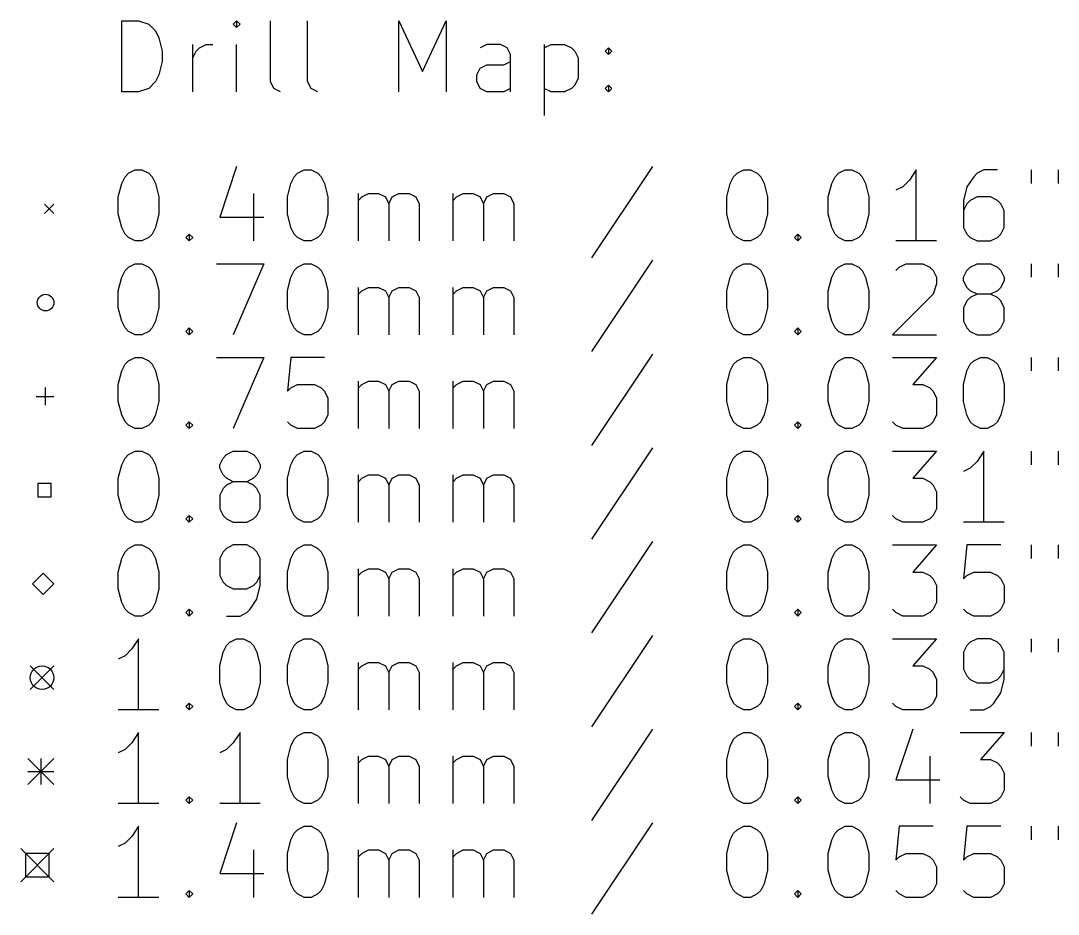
# Model space of a CAD drawing. Extents: x 170.1 to 264.7, y -118.8 to -33.9.
# Drawn here: x 170.05 to 213.89, y -118.39 to -80.66 of the extents above; entities that cross this region are included whole.
import ezdxf

# ---------------------------------------------------------------- set-up
doc = ezdxf.new("R2010")
doc.units = 0
doc.layers.add('BLACK', color=7, linetype='CONTINUOUS')

msp = doc.modelspace()

# ---------------------------------------------------------------- linework, layer by layer
at = {"layer": 'BLACK', "linetype": 'CONTINUOUS'}
for p, q in [((174.314, -83.6571), (174.314, -80.6571)), ((174.314, -80.6571), (175.029, -80.6571)), ((175.029, -80.6571), (175.457, -80.8)), ((179.171, -80.6571), (179.029, -80.8)), ((179.314, -80.8), (179.171, -80.6571)), ((179.171, -80.6571), (179.171, -80.9429)), ((180.6, -83.2286), (180.6, -80.6571)), ((182.171, -83.2286), (182.171, -80.6571)), ((186.029, -83.6571), (186.029, -80.6571)), ((186.029, -80.6571), (187.029, -82.8)), ((187.029, -82.8), (188.029, -80.6571)), ((188.029, -80.6571), (188.029, -83.6571)), ((175.457, -80.8), (175.743, -81.0857)), ((175.743, -81.0857), (175.886, -81.3714)), ((179.029, -80.8), (179.171, -80.9429)), ((179.171, -80.9429), (179.314, -80.8)), ((175.886, -81.3714), (176.029, -81.9429)), ((176.029, -81.9429), (176.029, -82.3714)), ((177.314, -83.6571), (177.314, -81.6571)), ((177.314, -82.2286), (177.457, -81.9429)), ((177.457, -81.9429), (177.6, -81.8)), ((177.6, -81.8), (177.886, -81.6571)), ((177.886, -81.6571), (178.171, -81.6571)), ((179.171, -83.6571), (179.171, -81.6571)), ((189.743, -81.6571), (189.457, -81.8)), ((190.314, -81.6571), (189.743, -81.6571)), ((190.6, -81.8), (190.314, -81.6571)), ((190.743, -82.0857), (190.6, -81.8)), ((192.171, -81.6571), (192.171, -84.6571)), ((192.171, -81.8), (192.457, -81.6571)), ((192.457, -81.6571), (193.029, -81.6571)), ((193.029, -81.6571), (193.314, -81.8)), ((193.314, -81.8), (193.457, -81.9429)), ((193.457, -81.9429), (193.6, -82.2286)), ((194.743, -81.9429), (194.886, -81.8)), ((194.886, -82.0857), (194.743, -81.9429)), ((194.886, -81.8), (195.029, -81.9429)), ((194.886, -81.8), (194.886, -82.0857)), ((195.029, -81.9429), (194.886, -82.0857)), ((176.029, -82.3714), (175.886, -82.9429)), ((190.457, -82.5143), (190.743, -82.3714)), ((190.743, -83.6571), (190.743, -82.0857)), ((193.6, -82.2286), (193.6, -83.0857)), ((189.314, -82.9429), (189.457, -82.6571)), ((189.457, -82.6571), (189.743, -82.5143)), ((189.743, -82.5143), (190.457, -82.5143)), ((175.743, -83.2286), (175.457, -83.5143)), ((175.886, -82.9429), (175.743, -83.2286)), ((180.743, -83.5143), (180.6, -83.2286)), ((182.314, -83.5143), (182.171, -83.2286)), ((189.314, -83.2286), (189.314, -82.9429)), ((189.457, -83.5143), (189.314, -83.2286)), ((193.6, -83.0857), (193.457, -83.3714)), ((175.029, -83.6571), (174.314, -83.6571)), ((175.457, -83.5143), (175.029, -83.6571)), ((181.029, -83.6571), (180.743, -83.5143)), ((182.6, -83.6571), (182.314, -83.5143)), ((189.743, -83.6571), (189.457, -83.5143)), ((190.457, -83.6571), (189.743, -83.6571)), ((190.743, -83.5143), (190.457, -83.6571)), ((192.457, -83.6571), (192.171, -83.5143)), ((193.029, -83.6571), (192.457, -83.6571)), ((193.314, -83.5143), (193.029, -83.6571)), ((193.457, -83.3714), (193.314, -83.5143)), ((194.743, -83.5143), (194.886, -83.3714)), ((194.886, -83.6571), (194.743, -83.5143)), ((194.886, -83.3714), (195.029, -83.5143)), ((194.886, -83.3714), (194.886, -83.6571)), ((195.029, -83.5143), (194.886, -83.6571)), ((174.457, -87.2429), (174.6, -87.1)), ((174.6, -87.1), (174.886, -86.9571)), ((174.886, -86.9571), (175.171, -86.9571)), ((175.171, -86.9571), (175.457, -87.1)), ((175.457, -87.1), (175.6, -87.2429)), ((179.171, -86.8143), (178.457, -88.9571)), ((181.6, -87.2429), (181.743, -87.1)), ((181.743, -87.1), (182.029, -86.9571)), ((182.029, -86.9571), (182.314, -86.9571)), ((182.314, -86.9571), (182.6, -87.1)), ((182.6, -87.1), (182.743, -87.2429)), ((196.743, -86.8143), (194.171, -90.6714)), ((200.171, -87.2429), (200.314, -87.1)), ((200.314, -87.1), (200.6, -86.9571)), ((200.6, -86.9571), (200.886, -86.9571)), ((200.886, -86.9571), (201.171, -87.1)), ((201.171, -87.1), (201.314, -87.2429)), ((204.457, -87.2429), (204.6, -87.1)), ((204.6, -87.1), (204.886, -86.9571)), ((204.886, -86.9571), (205.171, -86.9571)), ((205.171, -86.9571), (205.457, -87.1)), ((205.457, -87.1), (205.6, -87.2429)), ((207.886, -86.9571), (207.6, -87.3857)), ((207.886, -89.9571), (207.886, -86.9571)), ((210.457, -87.1), (210.314, -87.2429)), ((210.743, -86.9571), (210.457, -87.1)), ((211.314, -86.9571), (210.743, -86.9571)), ((212.743, -86.9571), (212.743, -87.5286)), ((213.886, -86.9571), (213.886, -87.5286)), ((174.171, -88.1), (174.314, -87.5286)), ((174.314, -87.5286), (174.457, -87.2429)), ((175.6, -87.2429), (175.743, -87.5286)), ((175.743, -87.5286), (175.886, -88.1)), ((181.314, -88.1), (181.457, -87.5286)), ((181.457, -87.5286), (181.6, -87.2429)), ((182.743, -87.2429), (182.886, -87.5286)), ((182.886, -87.5286), (183.029, -88.1)), ((199.886, -88.1), (200.029, -87.5286)), ((200.029, -87.5286), (200.171, -87.2429)), ((201.314, -87.2429), (201.457, -87.5286)), ((201.457, -87.5286), (201.6, -88.1)), ((204.171, -88.1), (204.314, -87.5286)), ((204.314, -87.5286), (204.457, -87.2429)), ((205.6, -87.2429), (205.743, -87.5286)), ((205.743, -87.5286), (205.886, -88.1)), ((207.314, -87.6714), (207.029, -87.8143)), ((207.6, -87.3857), (207.314, -87.6714)), ((210.029, -87.6714), (209.886, -88.2429)), ((210.314, -87.2429), (210.029, -87.6714)), ((174.171, -88.8143), (174.171, -88.1)), ((175.886, -88.1), (175.886, -88.8143)), ((179.886, -87.9571), (179.886, -89.9571)), ((181.314, -88.8143), (181.314, -88.1)), ((183.029, -88.1), (183.029, -88.8143)), ((184.314, -89.9571), (184.314, -87.9571)), ((184.314, -88.2429), (184.457, -88.1)), ((184.457, -88.1), (184.743, -87.9571)), ((184.743, -87.9571), (185.171, -87.9571)), ((185.171, -87.9571), (185.457, -88.1)), ((185.457, -88.1), (185.6, -88.3857)), ((185.6, -88.3857), (185.743, -88.1)), ((185.743, -88.1), (186.029, -87.9571)), ((186.029, -87.9571), (186.457, -87.9571)), ((186.457, -87.9571), (186.743, -88.1)), ((186.743, -88.1), (186.886, -88.3857)), ((188.314, -89.9571), (188.314, -87.9571)), ((188.314, -88.2429), (188.457, -88.1)), ((188.457, -88.1), (188.743, -87.9571)), ((188.743, -87.9571), (189.171, -87.9571)), ((189.171, -87.9571), (189.457, -88.1)), ((189.457, -88.1), (189.6, -88.3857)), ((189.6, -88.3857), (189.743, -88.1)), ((189.743, -88.1), (190.029, -87.9571)), ((190.029, -87.9571), (190.457, -87.9571)), ((190.457, -87.9571), (190.743, -88.1)), ((190.743, -88.1), (190.886, -88.3857)), ((199.886, -88.8143), (199.886, -88.1)), ((201.6, -88.1), (201.6, -88.8143)), ((204.171, -88.8143), (204.171, -88.1)), ((205.886, -88.1), (205.886, -88.8143)), ((210.457, -88.1), (210.171, -88.2429)), ((211.029, -88.1), (210.457, -88.1)), ((211.314, -88.2429), (211.029, -88.1)), ((171.05, -88.4), (171.45, -88.8)), ((171.45, -88.4), (171.05, -88.8)), ((185.6, -88.3857), (185.6, -89.9571)), ((186.886, -88.3857), (186.886, -89.9571)), ((189.6, -88.3857), (189.6, -89.9571)), ((190.886, -88.3857), (190.886, -89.9571)), ((209.886, -88.2429), (209.886, -89.3857)), ((210.029, -88.3857), (209.886, -88.6714)), ((210.171, -88.2429), (210.029, -88.3857)), ((211.457, -88.3857), (211.314, -88.2429)), ((211.6, -88.6714), (211.457, -88.3857)), ((174.314, -89.3857), (174.171, -88.8143)), ((175.886, -88.8143), (175.743, -89.3857)), ((178.457, -88.9571), (180.314, -88.9571)), ((181.457, -89.3857), (181.314, -88.8143)), ((183.029, -88.8143), (182.886, -89.3857)), ((200.029, -89.3857), (199.886, -88.8143)), ((201.6, -88.8143), (201.457, -89.3857)), ((204.314, -89.3857), (204.171, -88.8143)), ((205.886, -88.8143), (205.743, -89.3857)), ((211.6, -89.3857), (211.6, -88.6714)), ((174.457, -89.6714), (174.314, -89.3857)), ((175.743, -89.3857), (175.6, -89.6714)), ((181.6, -89.6714), (181.457, -89.3857)), ((182.886, -89.3857), (182.743, -89.6714)), ((200.171, -89.6714), (200.029, -89.3857)), ((201.457, -89.3857), (201.314, -89.6714)), ((204.457, -89.6714), (204.314, -89.3857)), ((205.743, -89.3857), (205.6, -89.6714)), ((209.886, -89.3857), (210.029, -89.6714)), ((211.457, -89.6714), (211.6, -89.3857)), ((174.6, -89.8143), (174.457, -89.6714)), ((174.886, -89.9571), (174.6, -89.8143)), ((175.457, -89.8143), (175.171, -89.9571)), ((175.6, -89.6714), (175.457, -89.8143)), ((177.029, -89.8143), (177.171, -89.6714)), ((177.171, -89.9571), (177.029, -89.8143)), ((177.171, -89.6714), (177.314, -89.8143)), ((177.171, -89.6714), (177.171, -89.9571)), ((177.314, -89.8143), (177.171, -89.9571)), ((181.743, -89.8143), (181.6, -89.6714)), ((182.029, -89.9571), (181.743, -89.8143)), ((182.6, -89.8143), (182.314, -89.9571)), ((182.743, -89.6714), (182.6, -89.8143)), ((200.314, -89.8143), (200.171, -89.6714)), ((200.6, -89.9571), (200.314, -89.8143)), ((201.171, -89.8143), (200.886, -89.9571)), ((201.314, -89.6714), (201.171, -89.8143)), ((202.743, -89.8143), (202.886, -89.6714)), ((202.886, -89.9571), (202.743, -89.8143)), ((202.886, -89.6714), (203.029, -89.8143)), ((202.886, -89.6714), (202.886, -89.9571)), ((203.029, -89.8143), (202.886, -89.9571)), ((204.6, -89.8143), (204.457, -89.6714)), ((204.886, -89.9571), (204.6, -89.8143)), ((205.457, -89.8143), (205.171, -89.9571)), ((205.6, -89.6714), (205.457, -89.8143)), ((210.029, -89.6714), (210.171, -89.8143)), ((210.171, -89.8143), (210.457, -89.9571)), ((211.029, -89.9571), (211.314, -89.8143)), ((211.314, -89.8143), (211.457, -89.6714)), ((175.171, -89.9571), (174.886, -89.9571)), ((182.314, -89.9571), (182.029, -89.9571)), ((200.886, -89.9571), (200.6, -89.9571)), ((205.171, -89.9571), (204.886, -89.9571)), ((208.743, -89.9571), (207.029, -89.9571)), ((210.457, -89.9571), (211.029, -89.9571)), ((174.457, -91.2029), (174.6, -91.06)), ((174.6, -91.06), (174.886, -90.9171)), ((174.886, -90.9171), (175.171, -90.9171)), ((175.171, -90.9171), (175.457, -91.06)), ((175.457, -91.06), (175.6, -91.2029)), ((178.314, -90.9171), (180.314, -90.9171)), ((180.314, -90.9171), (179.029, -93.9171)), ((181.6, -91.2029), (181.743, -91.06)), ((181.743, -91.06), (182.029, -90.9171)), ((182.029, -90.9171), (182.314, -90.9171)), ((182.314, -90.9171), (182.6, -91.06)), ((182.6, -91.06), (182.743, -91.2029)), ((196.743, -90.7743), (194.171, -94.6314)), ((200.171, -91.2029), (200.314, -91.06)), ((200.314, -91.06), (200.6, -90.9171)), ((200.6, -90.9171), (200.886, -90.9171)), ((200.886, -90.9171), (201.171, -91.06)), ((201.171, -91.06), (201.314, -91.2029)), ((204.457, -91.2029), (204.6, -91.06)), ((204.6, -91.06), (204.886, -90.9171)), ((204.886, -90.9171), (205.171, -90.9171)), ((205.171, -90.9171), (205.457, -91.06)), ((205.457, -91.06), (205.6, -91.2029)), ((207.029, -91.2029), (207.171, -91.06)), ((207.171, -91.06), (207.457, -90.9171)), ((207.457, -90.9171), (208.171, -90.9171)), ((208.171, -90.9171), (208.457, -91.06)), ((208.457, -91.06), (208.6, -91.2029)), ((210.029, -91.2029), (210.171, -91.06)), ((210.171, -91.06), (210.457, -90.9171)), ((210.457, -90.9171), (211.029, -90.9171)), ((211.029, -90.9171), (211.314, -91.06)), ((211.314, -91.06), (211.457, -91.2029)), ((212.743, -90.9171), (212.743, -91.4886)), ((213.886, -90.9171), (213.886, -91.4886)), ((174.171, -92.06), (174.314, -91.4886)), ((174.314, -91.4886), (174.457, -91.2029)), ((175.6, -91.2029), (175.743, -91.4886)), ((175.743, -91.4886), (175.886, -92.06)), ((181.314, -92.06), (181.457, -91.4886)), ((181.457, -91.4886), (181.6, -91.2029)), ((182.743, -91.2029), (182.886, -91.4886)), ((182.886, -91.4886), (183.029, -92.06)), ((199.886, -92.06), (200.029, -91.4886)), ((200.029, -91.4886), (200.171, -91.2029)), ((201.314, -91.2029), (201.457, -91.4886)), ((201.457, -91.4886), (201.6, -92.06)), ((204.171, -92.06), (204.314, -91.4886)), ((204.314, -91.4886), (204.457, -91.2029)), ((205.6, -91.2029), (205.743, -91.4886)), ((205.743, -91.4886), (205.886, -92.06)), ((208.6, -91.2029), (208.743, -91.4886)), ((208.743, -91.4886), (208.743, -91.7743)), ((209.886, -91.4886), (210.029, -91.2029)), ((209.886, -91.6314), (209.886, -91.4886)), ((211.457, -91.2029), (211.6, -91.4886)), ((211.6, -91.4886), (211.6, -91.6314)), ((184.314, -93.9171), (184.314, -91.9171)), ((184.457, -92.06), (184.743, -91.9171)), ((184.743, -91.9171), (185.171, -91.9171)), ((185.171, -91.9171), (185.457, -92.06)), ((185.743, -92.06), (186.029, -91.9171)), ((186.029, -91.9171), (186.457, -91.9171)), ((186.457, -91.9171), (186.743, -92.06)), ((188.314, -93.9171), (188.314, -91.9171)), ((188.457, -92.06), (188.743, -91.9171)), ((188.743, -91.9171), (189.171, -91.9171)), ((189.171, -91.9171), (189.457, -92.06)), ((189.743, -92.06), (190.029, -91.9171)), ((190.029, -91.9171), (190.457, -91.9171)), ((190.457, -91.9171), (190.743, -92.06)), ((208.743, -91.7743), (208.6, -92.2029)), ((210.029, -91.9171), (209.886, -91.6314)), ((210.171, -92.06), (210.029, -91.9171)), ((211.457, -91.9171), (211.314, -92.06)), ((211.6, -91.6314), (211.457, -91.9171)), ((174.171, -92.7743), (174.171, -92.06)), ((175.886, -92.06), (175.886, -92.7743)), ((181.314, -92.7743), (181.314, -92.06)), ((183.029, -92.06), (183.029, -92.7743)), ((184.314, -92.2029), (184.457, -92.06)), ((185.457, -92.06), (185.6, -92.3457)), ((185.6, -92.3457), (185.743, -92.06)), ((185.6, -92.3457), (185.6, -93.9171)), ((186.743, -92.06), (186.886, -92.3457)), ((186.886, -92.3457), (186.886, -93.9171)), ((188.314, -92.2029), (188.457, -92.06)), ((189.457, -92.06), (189.6, -92.3457)), ((189.6, -92.3457), (189.743, -92.06)), ((189.6, -92.3457), (189.6, -93.9171)), ((190.743, -92.06), (190.886, -92.3457)), ((190.886, -92.3457), (190.886, -93.9171)), ((199.886, -92.7743), (199.886, -92.06)), ((201.6, -92.06), (201.6, -92.7743)), ((204.171, -92.7743), (204.171, -92.06)), ((205.886, -92.06), (205.886, -92.7743)), ((208.6, -92.2029), (206.886, -93.9171)), ((210.029, -92.4886), (209.886, -92.7743)), ((210.171, -92.3457), (210.029, -92.4886)), ((210.457, -92.2029), (210.171, -92.06)), ((210.457, -92.2029), (210.171, -92.3457)), ((211.029, -92.2029), (210.457, -92.2029)), ((211.314, -92.06), (211.029, -92.2029)), ((211.314, -92.3457), (211.029, -92.2029)), ((211.457, -92.4886), (211.314, -92.3457)), ((211.6, -92.7743), (211.457, -92.4886)), ((174.314, -93.3457), (174.171, -92.7743)), ((175.886, -92.7743), (175.743, -93.3457)), ((181.457, -93.3457), (181.314, -92.7743)), ((183.029, -92.7743), (182.886, -93.3457)), ((200.029, -93.3457), (199.886, -92.7743)), ((201.6, -92.7743), (201.457, -93.3457)), ((204.314, -93.3457), (204.171, -92.7743)), ((205.886, -92.7743), (205.743, -93.3457)), ((209.886, -92.7743), (209.886, -93.3457)), ((211.6, -93.3457), (211.6, -92.7743)), ((174.457, -93.6314), (174.314, -93.3457)), ((175.743, -93.3457), (175.6, -93.6314)), ((181.6, -93.6314), (181.457, -93.3457)), ((182.886, -93.3457), (182.743, -93.6314)), ((200.171, -93.6314), (200.029, -93.3457)), ((201.457, -93.3457), (201.314, -93.6314)), ((204.457, -93.6314), (204.314, -93.3457)), ((205.743, -93.3457), (205.6, -93.6314)), ((209.886, -93.3457), (210.029, -93.6314)), ((211.457, -93.6314), (211.6, -93.3457)), ((174.6, -93.7743), (174.457, -93.6314)), ((174.886, -93.9171), (174.6, -93.7743)), ((175.457, -93.7743), (175.171, -93.9171)), ((175.6, -93.6314), (175.457, -93.7743)), ((177.029, -93.7743), (177.171, -93.6314)), ((177.171, -93.9171), (177.029, -93.7743)), ((177.171, -93.6314), (177.314, -93.7743)), ((177.171, -93.6314), (177.171, -93.9171)), ((177.314, -93.7743), (177.171, -93.9171)), ((181.743, -93.7743), (181.6, -93.6314)), ((182.029, -93.9171), (181.743, -93.7743)), ((182.6, -93.7743), (182.314, -93.9171)), ((182.743, -93.6314), (182.6, -93.7743)), ((200.314, -93.7743), (200.171, -93.6314)), ((200.6, -93.9171), (200.314, -93.7743)), ((201.171, -93.7743), (200.886, -93.9171)), ((201.314, -93.6314), (201.171, -93.7743)), ((202.743, -93.7743), (202.886, -93.6314)), ((202.886, -93.9171), (202.743, -93.7743)), ((202.886, -93.6314), (203.029, -93.7743)), ((202.886, -93.6314), (202.886, -93.9171)), ((203.029, -93.7743), (202.886, -93.9171)), ((204.6, -93.7743), (204.457, -93.6314)), ((204.886, -93.9171), (204.6, -93.7743)), ((205.457, -93.7743), (205.171, -93.9171)), ((205.6, -93.6314), (205.457, -93.7743)), ((210.029, -93.6314), (210.171, -93.7743)), ((210.171, -93.7743), (210.457, -93.9171)), ((211.029, -93.9171), (211.314, -93.7743)), ((211.314, -93.7743), (211.457, -93.6314)), ((175.171, -93.9171), (174.886, -93.9171)), ((182.314, -93.9171), (182.029, -93.9171)), ((200.886, -93.9171), (200.6, -93.9171)), ((205.171, -93.9171), (204.886, -93.9171)), ((206.886, -93.9171), (208.743, -93.9171)), ((210.457, -93.9171), (211.029, -93.9171)), ((174.457, -95.1629), (174.6, -95.02)), ((174.6, -95.02), (174.886, -94.8771)), ((174.886, -94.8771), (175.171, -94.8771)), ((175.171, -94.8771), (175.457, -95.02)), ((175.457, -95.02), (175.6, -95.1629)), ((178.314, -94.8771), (180.314, -94.8771)), ((180.314, -94.8771), (179.029, -97.8771)), ((181.457, -94.8771), (181.314, -96.3057)), ((182.886, -94.8771), (181.457, -94.8771)), ((196.743, -94.7343), (194.171, -98.5914)), ((200.171, -95.1629), (200.314, -95.02)), ((200.314, -95.02), (200.6, -94.8771)), ((200.6, -94.8771), (200.886, -94.8771)), ((200.886, -94.8771), (201.171, -95.02)), ((201.171, -95.02), (201.314, -95.1629)), ((204.457, -95.1629), (204.6, -95.02)), ((204.6, -95.02), (204.886, -94.8771)), ((204.886, -94.8771), (205.171, -94.8771)), ((205.171, -94.8771), (205.457, -95.02)), ((205.457, -95.02), (205.6, -95.1629)), ((206.886, -94.8771), (208.743, -94.8771)), ((208.743, -94.8771), (207.743, -96.02)), ((210.171, -95.1629), (210.314, -95.02)), ((210.314, -95.02), (210.6, -94.8771)), ((210.6, -94.8771), (210.886, -94.8771)), ((210.886, -94.8771), (211.171, -95.02)), ((211.171, -95.02), (211.314, -95.1629)), ((212.743, -94.8771), (212.743, -95.4486)), ((213.886, -94.8771), (213.886, -95.4486)), ((174.171, -96.02), (174.314, -95.4486)), ((174.314, -95.4486), (174.457, -95.1629)), ((175.6, -95.1629), (175.743, -95.4486)), ((175.743, -95.4486), (175.886, -96.02)), ((199.886, -96.02), (200.029, -95.4486)), ((200.029, -95.4486), (200.171, -95.1629)), ((201.314, -95.1629), (201.457, -95.4486)), ((201.457, -95.4486), (201.6, -96.02)), ((204.171, -96.02), (204.314, -95.4486)), ((204.314, -95.4486), (204.457, -95.1629)), ((205.6, -95.1629), (205.743, -95.4486)), ((205.743, -95.4486), (205.886, -96.02)), ((209.886, -96.02), (210.029, -95.4486)), ((210.029, -95.4486), (210.171, -95.1629)), ((211.314, -95.1629), (211.457, -95.4486)), ((211.457, -95.4486), (211.6, -96.02)), ((184.314, -97.8771), (184.314, -95.8771)), ((184.457, -96.02), (184.743, -95.8771)), ((184.743, -95.8771), (185.171, -95.8771)), ((185.171, -95.8771), (185.457, -96.02)), ((185.743, -96.02), (186.029, -95.8771)), ((186.029, -95.8771), (186.457, -95.8771)), ((186.457, -95.8771), (186.743, -96.02)), ((188.314, -97.8771), (188.314, -95.8771)), ((188.457, -96.02), (188.743, -95.8771)), ((188.743, -95.8771), (189.171, -95.8771)), ((189.171, -95.8771), (189.457, -96.02)), ((189.743, -96.02), (190.029, -95.8771)), ((190.029, -95.8771), (190.457, -95.8771)), ((190.457, -95.8771), (190.743, -96.02)), ((171.075, -96.145), (171.075, -96.895)), ((174.171, -96.7343), (174.171, -96.02)), ((175.886, -96.02), (175.886, -96.7343)), ((181.314, -96.3057), (181.457, -96.1629)), ((181.457, -96.1629), (181.743, -96.02)), ((181.743, -96.02), (182.457, -96.02)), ((182.457, -96.02), (182.743, -96.1629)), ((182.743, -96.1629), (182.886, -96.3057)), ((182.886, -96.3057), (183.029, -96.5914)), ((184.314, -96.1629), (184.457, -96.02)), ((185.457, -96.02), (185.6, -96.3057)), ((185.6, -96.3057), (185.743, -96.02)), ((185.6, -96.3057), (185.6, -97.8771)), ((186.743, -96.02), (186.886, -96.3057)), ((186.886, -96.3057), (186.886, -97.8771)), ((188.314, -96.1629), (188.457, -96.02)), ((189.457, -96.02), (189.6, -96.3057)), ((189.6, -96.3057), (189.743, -96.02)), ((189.6, -96.3057), (189.6, -97.8771)), ((190.743, -96.02), (190.886, -96.3057)), ((190.886, -96.3057), (190.886, -97.8771)), ((199.886, -96.7343), (199.886, -96.02)), ((201.6, -96.02), (201.6, -96.7343)), ((204.171, -96.7343), (204.171, -96.02)), ((205.886, -96.02), (205.886, -96.7343)), ((207.743, -96.02), (208.171, -96.02)), ((208.171, -96.02), (208.457, -96.1629)), ((208.457, -96.1629), (208.6, -96.3057)), ((208.6, -96.3057), (208.743, -96.5914)), ((209.886, -96.7343), (209.886, -96.02)), ((211.6, -96.02), (211.6, -96.7343)), ((170.7, -96.52), (171.45, -96.52)), ((174.314, -97.3057), (174.171, -96.7343)), ((175.886, -96.7343), (175.743, -97.3057)), ((183.029, -96.5914), (183.029, -97.3057)), ((200.029, -97.3057), (199.886, -96.7343)), ((201.6, -96.7343), (201.457, -97.3057)), ((204.314, -97.3057), (204.171, -96.7343)), ((205.886, -96.7343), (205.743, -97.3057)), ((208.743, -96.5914), (208.743, -97.3057)), ((210.029, -97.3057), (209.886, -96.7343)), ((211.6, -96.7343), (211.457, -97.3057)), ((174.457, -97.5914), (174.314, -97.3057)), ((175.743, -97.3057), (175.6, -97.5914)), ((183.029, -97.3057), (182.886, -97.5914)), ((200.171, -97.5914), (200.029, -97.3057)), ((201.457, -97.3057), (201.314, -97.5914)), ((204.457, -97.5914), (204.314, -97.3057)), ((205.743, -97.3057), (205.6, -97.5914)), ((208.743, -97.3057), (208.6, -97.5914)), ((210.171, -97.5914), (210.029, -97.3057)), ((211.457, -97.3057), (211.314, -97.5914)), ((174.6, -97.7343), (174.457, -97.5914)), ((174.886, -97.8771), (174.6, -97.7343)), ((175.457, -97.7343), (175.171, -97.8771)), ((175.6, -97.5914), (175.457, -97.7343)), ((177.029, -97.7343), (177.171, -97.5914)), ((177.171, -97.8771), (177.029, -97.7343)), ((177.171, -97.5914), (177.314, -97.7343)), ((177.171, -97.5914), (177.171, -97.8771)), ((177.314, -97.7343), (177.171, -97.8771)), ((181.457, -97.7343), (181.314, -97.5914)), ((181.743, -97.8771), (181.457, -97.7343)), ((182.743, -97.7343), (182.457, -97.8771)), ((182.886, -97.5914), (182.743, -97.7343)), ((200.314, -97.7343), (200.171, -97.5914)), ((200.6, -97.8771), (200.314, -97.7343)), ((201.171, -97.7343), (200.886, -97.8771)), ((201.314, -97.5914), (201.171, -97.7343)), ((202.743, -97.7343), (202.886, -97.5914)), ((202.886, -97.8771), (202.743, -97.7343)), ((202.886, -97.5914), (203.029, -97.7343)), ((202.886, -97.5914), (202.886, -97.8771)), ((203.029, -97.7343), (202.886, -97.8771)), ((204.6, -97.7343), (204.457, -97.5914)), ((204.886, -97.8771), (204.6, -97.7343)), ((205.457, -97.7343), (205.171, -97.8771)), ((205.6, -97.5914), (205.457, -97.7343)), ((207.029, -97.7343), (206.886, -97.5914)), ((207.314, -97.8771), (207.029, -97.7343)), ((208.457, -97.7343), (208.171, -97.8771)), ((208.6, -97.5914), (208.457, -97.7343)), ((210.314, -97.7343), (210.171, -97.5914)), ((210.6, -97.8771), (210.314, -97.7343)), ((211.171, -97.7343), (210.886, -97.8771)), ((211.314, -97.5914), (211.171, -97.7343)), ((175.171, -97.8771), (174.886, -97.8771)), ((182.457, -97.8771), (181.743, -97.8771)), ((200.886, -97.8771), (200.6, -97.8771)), ((205.171, -97.8771), (204.886, -97.8771)), ((208.171, -97.8771), (207.314, -97.8771)), ((210.886, -97.8771), (210.6, -97.8771)), ((174.457, -99.1229), (174.6, -98.98)), ((174.6, -98.98), (174.886, -98.8371)), ((174.886, -98.8371), (175.171, -98.8371)), ((175.171, -98.8371), (175.457, -98.98)), ((175.457, -98.98), (175.6, -99.1229)), ((178.6, -99.1229), (178.743, -98.98)), ((178.743, -98.98), (179.029, -98.8371)), ((179.029, -98.8371), (179.6, -98.8371)), ((179.6, -98.8371), (179.886, -98.98)), ((179.886, -98.98), (180.029, -99.1229)), ((181.6, -99.1229), (181.743, -98.98)), ((181.743, -98.98), (182.029, -98.8371)), ((182.029, -98.8371), (182.314, -98.8371)), ((182.314, -98.8371), (182.6, -98.98)), ((182.6, -98.98), (182.743, -99.1229)), ((196.743, -98.6943), (194.171, -102.551)), ((200.171, -99.1229), (200.314, -98.98)), ((200.314, -98.98), (200.6, -98.8371)), ((200.6, -98.8371), (200.886, -98.8371)), ((200.886, -98.8371), (201.171, -98.98)), ((201.171, -98.98), (201.314, -99.1229)), ((204.457, -99.1229), (204.6, -98.98)), ((204.6, -98.98), (204.886, -98.8371)), ((204.886, -98.8371), (205.171, -98.8371)), ((205.171, -98.8371), (205.457, -98.98)), ((205.457, -98.98), (205.6, -99.1229)), ((206.886, -98.8371), (208.743, -98.8371)), ((208.743, -98.8371), (207.743, -99.98)), ((210.743, -98.8371), (210.457, -99.2657)), ((210.743, -101.837), (210.743, -98.8371)), ((212.743, -98.8371), (212.743, -99.4086)), ((213.886, -98.8371), (213.886, -99.4086)), ((174.171, -99.98), (174.314, -99.4086)), ((174.314, -99.4086), (174.457, -99.1229)), ((175.6, -99.1229), (175.743, -99.4086)), ((175.743, -99.4086), (175.886, -99.98)), ((178.457, -99.4086), (178.6, -99.1229)), ((178.457, -99.5514), (178.457, -99.4086)), ((180.029, -99.1229), (180.171, -99.4086)), ((180.171, -99.4086), (180.171, -99.5514)), ((181.314, -99.98), (181.457, -99.4086)), ((181.457, -99.4086), (181.6, -99.1229)), ((182.743, -99.1229), (182.886, -99.4086)), ((182.886, -99.4086), (183.029, -99.98)), ((199.886, -99.98), (200.029, -99.4086)), ((200.029, -99.4086), (200.171, -99.1229)), ((201.314, -99.1229), (201.457, -99.4086)), ((201.457, -99.4086), (201.6, -99.98)), ((204.171, -99.98), (204.314, -99.4086)), ((204.314, -99.4086), (204.457, -99.1229)), ((205.6, -99.1229), (205.743, -99.4086)), ((205.743, -99.4086), (205.886, -99.98)), ((210.457, -99.2657), (210.171, -99.5514)), ((178.6, -99.8371), (178.457, -99.5514)), ((178.743, -99.98), (178.6, -99.8371)), ((180.029, -99.8371), (179.886, -99.98)), ((180.171, -99.5514), (180.029, -99.8371)), ((184.314, -101.837), (184.314, -99.8371)), ((184.457, -99.98), (184.743, -99.8371)), ((184.743, -99.8371), (185.171, -99.8371)), ((185.171, -99.8371), (185.457, -99.98)), ((185.743, -99.98), (186.029, -99.8371)), ((186.029, -99.8371), (186.457, -99.8371)), ((186.457, -99.8371), (186.743, -99.98)), ((188.314, -101.837), (188.314, -99.8371)), ((188.457, -99.98), (188.743, -99.8371)), ((188.743, -99.8371), (189.171, -99.8371)), ((189.171, -99.8371), (189.457, -99.98)), ((189.743, -99.98), (190.029, -99.8371)), ((190.029, -99.8371), (190.457, -99.8371)), ((190.457, -99.8371), (190.743, -99.98)), ((210.171, -99.5514), (209.886, -99.6943)), ((171.333, -100.197), (170.767, -100.197)), ((170.767, -100.197), (170.767, -100.763)), ((171.333, -100.763), (171.333, -100.197)), ((174.171, -100.694), (174.171, -99.98)), ((175.886, -99.98), (175.886, -100.694)), ((178.743, -100.266), (178.6, -100.409)), ((179.029, -100.123), (178.743, -99.98)), ((179.029, -100.123), (178.743, -100.266)), ((179.6, -100.123), (179.029, -100.123)), ((179.886, -99.98), (179.6, -100.123)), ((179.886, -100.266), (179.6, -100.123)), ((180.029, -100.409), (179.886, -100.266)), ((181.314, -100.694), (181.314, -99.98)), ((183.029, -99.98), (183.029, -100.694)), ((184.314, -100.123), (184.457, -99.98)), ((185.457, -99.98), (185.6, -100.266)), ((185.6, -100.266), (185.743, -99.98)), ((185.6, -100.266), (185.6, -101.837)), ((186.743, -99.98), (186.886, -100.266)), ((186.886, -100.266), (186.886, -101.837)), ((188.314, -100.123), (188.457, -99.98)), ((189.457, -99.98), (189.6, -100.266)), ((189.6, -100.266), (189.743, -99.98)), ((189.6, -100.266), (189.6, -101.837)), ((190.743, -99.98), (190.886, -100.266)), ((190.886, -100.266), (190.886, -101.837)), ((199.886, -100.694), (199.886, -99.98)), ((201.6, -99.98), (201.6, -100.694)), ((204.171, -100.694), (204.171, -99.98)), ((205.886, -99.98), (205.886, -100.694)), ((207.743, -99.98), (208.171, -99.98)), ((208.171, -99.98), (208.457, -100.123)), ((208.457, -100.123), (208.6, -100.266)), ((208.6, -100.266), (208.743, -100.551)), ((170.767, -100.763), (171.333, -100.763)), ((174.314, -101.266), (174.171, -100.694)), ((175.886, -100.694), (175.743, -101.266)), ((178.6, -100.409), (178.457, -100.694)), ((178.457, -100.694), (178.457, -101.266)), ((180.171, -100.694), (180.029, -100.409)), ((180.171, -101.266), (180.171, -100.694)), ((181.457, -101.266), (181.314, -100.694)), ((183.029, -100.694), (182.886, -101.266)), ((200.029, -101.266), (199.886, -100.694)), ((201.6, -100.694), (201.457, -101.266)), ((204.314, -101.266), (204.171, -100.694)), ((205.886, -100.694), (205.743, -101.266)), ((208.743, -100.551), (208.743, -101.266)), ((174.457, -101.551), (174.314, -101.266)), ((174.6, -101.694), (174.457, -101.551)), ((174.886, -101.837), (174.6, -101.694)), ((175.457, -101.694), (175.171, -101.837)), ((175.6, -101.551), (175.457, -101.694)), ((175.743, -101.266), (175.6, -101.551)), ((177.029, -101.694), (177.171, -101.551)), ((177.171, -101.837), (177.029, -101.694)), ((177.171, -101.551), (177.314, -101.694)), ((177.171, -101.551), (177.171, -101.837)), ((177.314, -101.694), (177.171, -101.837)), ((178.457, -101.266), (178.6, -101.551)), ((178.6, -101.551), (178.743, -101.694)), ((178.743, -101.694), (179.029, -101.837)), ((179.6, -101.837), (179.886, -101.694)), ((179.886, -101.694), (180.029, -101.551)), ((180.029, -101.551), (180.171, -101.266)), ((181.6, -101.551), (181.457, -101.266)), ((181.743, -101.694), (181.6, -101.551)), ((182.029, -101.837), (181.743, -101.694)), ((182.6, -101.694), (182.314, -101.837)), ((182.743, -101.551), (182.6, -101.694)), ((182.886, -101.266), (182.743, -101.551)), ((200.171, -101.551), (200.029, -101.266)), ((200.314, -101.694), (200.171, -101.551)), ((200.6, -101.837), (200.314, -101.694)), ((201.171, -101.694), (200.886, -101.837)), ((201.314, -101.551), (201.171, -101.694)), ((201.457, -101.266), (201.314, -101.551)), ((202.743, -101.694), (202.886, -101.551)), ((202.886, -101.837), (202.743, -101.694)), ((202.886, -101.551), (203.029, -101.694)), ((202.886, -101.551), (202.886, -101.837)), ((203.029, -101.694), (202.886, -101.837)), ((204.457, -101.551), (204.314, -101.266)), ((204.6, -101.694), (204.457, -101.551)), ((204.886, -101.837), (204.6, -101.694)), ((205.457, -101.694), (205.171, -101.837)), ((205.6, -101.551), (205.457, -101.694)), ((205.743, -101.266), (205.6, -101.551)), ((207.029, -101.694), (206.886, -101.551)), ((207.314, -101.837), (207.029, -101.694)), ((208.457, -101.694), (208.171, -101.837)), ((208.6, -101.551), (208.457, -101.694)), ((208.743, -101.266), (208.6, -101.551)), ((175.171, -101.837), (174.886, -101.837)), ((179.029, -101.837), (179.6, -101.837)), ((182.314, -101.837), (182.029, -101.837)), ((200.886, -101.837), (200.6, -101.837)), ((205.171, -101.837), (204.886, -101.837)), ((208.171, -101.837), (207.314, -101.837)), ((211.6, -101.837), (209.886, -101.837)), ((174.457, -103.083), (174.6, -102.94)), ((174.6, -102.94), (174.886, -102.797)), ((174.886, -102.797), (175.171, -102.797)), ((175.171, -102.797), (175.457, -102.94)), ((175.457, -102.94), (175.6, -103.083)), ((178.743, -102.94), (178.6, -103.083)), ((179.029, -102.797), (178.743, -102.94)), ((179.6, -102.797), (179.029, -102.797)), ((179.886, -102.94), (179.6, -102.797)), ((180.029, -103.083), (179.886, -102.94)), ((181.6, -103.083), (181.743, -102.94)), ((181.743, -102.94), (182.029, -102.797)), ((182.029, -102.797), (182.314, -102.797)), ((182.314, -102.797), (182.6, -102.94)), ((182.6, -102.94), (182.743, -103.083)), ((196.743, -102.654), (194.171, -106.511)), ((200.171, -103.083), (200.314, -102.94)), ((200.314, -102.94), (200.6, -102.797)), ((200.6, -102.797), (200.886, -102.797)), ((200.886, -102.797), (201.171, -102.94)), ((201.171, -102.94), (201.314, -103.083)), ((204.457, -103.083), (204.6, -102.94)), ((204.6, -102.94), (204.886, -102.797)), ((204.886, -102.797), (205.171, -102.797)), ((205.171, -102.797), (205.457, -102.94)), ((205.457, -102.94), (205.6, -103.083)), ((206.886, -102.797), (208.743, -102.797)), ((208.743, -102.797), (207.743, -103.94)), ((210.029, -102.797), (209.886, -104.226)), ((211.457, -102.797), (210.029, -102.797)), ((212.743, -102.797), (212.743, -103.369)), ((213.886, -102.797), (213.886, -103.369)), ((174.171, -103.94), (174.314, -103.369)), ((174.314, -103.369), (174.457, -103.083)), ((175.6, -103.083), (175.743, -103.369)), ((175.743, -103.369), (175.886, -103.94)), ((178.6, -103.083), (178.457, -103.369)), ((178.457, -103.369), (178.457, -104.083)), ((180.171, -103.369), (180.029, -103.083)), ((180.171, -104.511), (180.171, -103.369)), ((181.314, -103.94), (181.457, -103.369)), ((181.457, -103.369), (181.6, -103.083)), ((182.743, -103.083), (182.886, -103.369)), ((182.886, -103.369), (183.029, -103.94)), ((199.886, -103.94), (200.029, -103.369)), ((200.029, -103.369), (200.171, -103.083)), ((201.314, -103.083), (201.457, -103.369)), ((201.457, -103.369), (201.6, -103.94)), ((204.171, -103.94), (204.314, -103.369)), ((204.314, -103.369), (204.457, -103.083)), ((205.6, -103.083), (205.743, -103.369)), ((205.743, -103.369), (205.886, -103.94)), ((184.314, -105.797), (184.314, -103.797)), ((184.457, -103.94), (184.743, -103.797)), ((184.743, -103.797), (185.171, -103.797)), ((185.171, -103.797), (185.457, -103.94)), ((185.743, -103.94), (186.029, -103.797)), ((186.029, -103.797), (186.457, -103.797)), ((186.457, -103.797), (186.743, -103.94)), ((188.314, -105.797), (188.314, -103.797)), ((188.457, -103.94), (188.743, -103.797)), ((188.743, -103.797), (189.171, -103.797)), ((189.171, -103.797), (189.457, -103.94)), ((189.743, -103.94), (190.029, -103.797)), ((190.029, -103.797), (190.457, -103.797)), ((190.457, -103.797), (190.743, -103.94)), ((171, -103.99), (170.55, -104.44)), ((171.45, -104.44), (171, -103.99)), ((174.171, -104.654), (174.171, -103.94)), ((175.886, -103.94), (175.886, -104.654)), ((178.457, -104.083), (178.6, -104.369)), ((180.029, -104.369), (180.171, -104.083)), ((181.314, -104.654), (181.314, -103.94)), ((183.029, -103.94), (183.029, -104.654)), ((184.314, -104.083), (184.457, -103.94)), ((185.457, -103.94), (185.6, -104.226)), ((185.6, -104.226), (185.743, -103.94)), ((185.6, -104.226), (185.6, -105.797)), ((186.743, -103.94), (186.886, -104.226)), ((186.886, -104.226), (186.886, -105.797)), ((188.314, -104.083), (188.457, -103.94)), ((189.457, -103.94), (189.6, -104.226)), ((189.6, -104.226), (189.743, -103.94)), ((189.6, -104.226), (189.6, -105.797)), ((190.743, -103.94), (190.886, -104.226)), ((190.886, -104.226), (190.886, -105.797)), ((199.886, -104.654), (199.886, -103.94)), ((201.6, -103.94), (201.6, -104.654)), ((204.171, -104.654), (204.171, -103.94)), ((205.886, -103.94), (205.886, -104.654)), ((207.743, -103.94), (208.171, -103.94)), ((208.171, -103.94), (208.457, -104.083)), ((208.457, -104.083), (208.6, -104.226)), ((208.6, -104.226), (208.743, -104.511)), ((209.886, -104.226), (210.029, -104.083)), ((210.029, -104.083), (210.314, -103.94)), ((210.314, -103.94), (211.029, -103.94)), ((211.029, -103.94), (211.314, -104.083)), ((211.314, -104.083), (211.457, -104.226)), ((211.457, -104.226), (211.6, -104.511)), ((170.55, -104.44), (171, -104.89)), ((171, -104.89), (171.45, -104.44)), ((174.314, -105.226), (174.171, -104.654)), ((175.886, -104.654), (175.743, -105.226)), ((178.6, -104.369), (178.743, -104.511)), ((178.743, -104.511), (179.029, -104.654)), ((179.029, -104.654), (179.6, -104.654)), ((179.6, -104.654), (179.886, -104.511)), ((179.886, -104.511), (180.029, -104.369)), ((180.029, -105.083), (180.171, -104.511)), ((181.457, -105.226), (181.314, -104.654)), ((183.029, -104.654), (182.886, -105.226)), ((200.029, -105.226), (199.886, -104.654)), ((201.6, -104.654), (201.457, -105.226)), ((204.314, -105.226), (204.171, -104.654)), ((205.886, -104.654), (205.743, -105.226)), ((208.743, -104.511), (208.743, -105.226)), ((211.6, -104.511), (211.6, -105.226)), ((179.743, -105.511), (180.029, -105.083)), ((174.457, -105.511), (174.314, -105.226)), ((174.6, -105.654), (174.457, -105.511)), ((175.6, -105.511), (175.457, -105.654)), ((175.743, -105.226), (175.6, -105.511)), ((177.029, -105.654), (177.171, -105.511)), ((177.171, -105.511), (177.314, -105.654)), ((177.171, -105.511), (177.171, -105.797)), ((179.6, -105.654), (179.743, -105.511)), ((181.6, -105.511), (181.457, -105.226)), ((181.743, -105.654), (181.6, -105.511)), ((182.743, -105.511), (182.6, -105.654)), ((182.886, -105.226), (182.743, -105.511)), ((200.171, -105.511), (200.029, -105.226)), ((200.314, -105.654), (200.171, -105.511)), ((201.314, -105.511), (201.171, -105.654)), ((201.457, -105.226), (201.314, -105.511)), ((202.743, -105.654), (202.886, -105.511)), ((202.886, -105.511), (203.029, -105.654)), ((202.886, -105.511), (202.886, -105.797)), ((204.457, -105.511), (204.314, -105.226)), ((204.6, -105.654), (204.457, -105.511)), ((205.6, -105.511), (205.457, -105.654)), ((205.743, -105.226), (205.6, -105.511)), ((207.029, -105.654), (206.886, -105.511)), ((208.6, -105.511), (208.457, -105.654)), ((208.743, -105.226), (208.6, -105.511)), ((210.029, -105.654), (209.886, -105.511)), ((211.457, -105.511), (211.314, -105.654)), ((211.6, -105.226), (211.457, -105.511)), ((174.886, -105.797), (174.6, -105.654)), ((175.171, -105.797), (174.886, -105.797)), ((175.457, -105.654), (175.171, -105.797)), ((177.171, -105.797), (177.029, -105.654)), ((177.314, -105.654), (177.171, -105.797)), ((178.743, -105.797), (179.314, -105.797)), ((179.314, -105.797), (179.6, -105.654)), ((182.029, -105.797), (181.743, -105.654)), ((182.314, -105.797), (182.029, -105.797)), ((182.6, -105.654), (182.314, -105.797)), ((200.6, -105.797), (200.314, -105.654)), ((200.886, -105.797), (200.6, -105.797)), ((201.171, -105.654), (200.886, -105.797)), ((202.886, -105.797), (202.743, -105.654)), ((203.029, -105.654), (202.886, -105.797)), ((204.886, -105.797), (204.6, -105.654)), ((205.171, -105.797), (204.886, -105.797)), ((205.457, -105.654), (205.171, -105.797)), ((207.314, -105.797), (207.029, -105.654)), ((208.171, -105.797), (207.314, -105.797)), ((208.457, -105.654), (208.171, -105.797)), ((210.314, -105.797), (210.029, -105.654)), ((211.029, -105.797), (210.314, -105.797)), ((211.314, -105.654), (211.029, -105.797)), ((175.029, -106.757), (174.743, -107.186)), ((175.029, -109.757), (175.029, -106.757)), ((178.743, -107.043), (178.886, -106.9)), ((178.886, -106.9), (179.171, -106.757)), ((179.171, -106.757), (179.457, -106.757)), ((179.457, -106.757), (179.743, -106.9)), ((179.743, -106.9), (179.886, -107.043)), ((181.6, -107.043), (181.743, -106.9)), ((181.743, -106.9), (182.029, -106.757)), ((182.029, -106.757), (182.314, -106.757)), ((182.314, -106.757), (182.6, -106.9)), ((182.6, -106.9), (182.743, -107.043)), ((196.743, -106.614), (194.171, -110.471)), ((200.171, -107.043), (200.314, -106.9)), ((200.314, -106.9), (200.6, -106.757)), ((200.6, -106.757), (200.886, -106.757)), ((200.886, -106.757), (201.171, -106.9)), ((201.171, -106.9), (201.314, -107.043)), ((204.457, -107.043), (204.6, -106.9)), ((204.6, -106.9), (204.886, -106.757)), ((204.886, -106.757), (205.171, -106.757)), ((205.171, -106.757), (205.457, -106.9)), ((205.457, -106.9), (205.6, -107.043)), ((206.886, -106.757), (208.743, -106.757)), ((208.743, -106.757), (207.743, -107.9)), ((210.171, -106.9), (210.029, -107.043)), ((210.457, -106.757), (210.171, -106.9)), ((211.029, -106.757), (210.457, -106.757)), ((211.314, -106.9), (211.029, -106.757)), ((211.457, -107.043), (211.314, -106.9)), ((212.743, -106.757), (212.743, -107.329)), ((213.886, -106.757), (213.886, -107.329)), ((174.743, -107.186), (174.457, -107.471)), ((178.457, -107.9), (178.6, -107.329)), ((178.6, -107.329), (178.743, -107.043)), ((179.886, -107.043), (180.029, -107.329)), ((180.029, -107.329), (180.171, -107.9)), ((181.314, -107.9), (181.457, -107.329)), ((181.457, -107.329), (181.6, -107.043)), ((182.743, -107.043), (182.886, -107.329)), ((182.886, -107.329), (183.029, -107.9)), ((199.886, -107.9), (200.029, -107.329)), ((200.029, -107.329), (200.171, -107.043)), ((201.314, -107.043), (201.457, -107.329)), ((201.457, -107.329), (201.6, -107.9)), ((204.171, -107.9), (204.314, -107.329)), ((204.314, -107.329), (204.457, -107.043)), ((205.6, -107.043), (205.743, -107.329)), ((205.743, -107.329), (205.886, -107.9)), ((210.029, -107.043), (209.886, -107.329)), ((209.886, -107.329), (209.886, -108.043)), ((211.6, -107.329), (211.457, -107.043)), ((211.6, -108.471), (211.6, -107.329)), ((174.457, -107.471), (174.171, -107.614)), ((184.314, -109.757), (184.314, -107.757)), ((184.457, -107.9), (184.743, -107.757)), ((184.743, -107.757), (185.171, -107.757)), ((185.171, -107.757), (185.457, -107.9)), ((185.743, -107.9), (186.029, -107.757)), ((186.029, -107.757), (186.457, -107.757)), ((186.457, -107.757), (186.743, -107.9)), ((188.314, -109.757), (188.314, -107.757)), ((188.457, -107.9), (188.743, -107.757)), ((188.743, -107.757), (189.171, -107.757)), ((189.171, -107.757), (189.457, -107.9)), ((189.743, -107.9), (190.029, -107.757)), ((190.029, -107.757), (190.457, -107.757)), ((190.457, -107.757), (190.743, -107.9)), ((170.45, -107.9), (171.45, -108.9)), ((171.45, -107.9), (170.45, -108.9)), ((178.457, -108.614), (178.457, -107.9)), ((180.171, -107.9), (180.171, -108.614)), ((181.314, -108.614), (181.314, -107.9)), ((183.029, -107.9), (183.029, -108.614)), ((184.314, -108.043), (184.457, -107.9)), ((185.457, -107.9), (185.6, -108.186)), ((185.6, -108.186), (185.743, -107.9)), ((185.6, -108.186), (185.6, -109.757)), ((186.743, -107.9), (186.886, -108.186)), ((186.886, -108.186), (186.886, -109.757)), ((188.314, -108.043), (188.457, -107.9)), ((189.457, -107.9), (189.6, -108.186)), ((189.6, -108.186), (189.743, -107.9)), ((189.6, -108.186), (189.6, -109.757)), ((190.743, -107.9), (190.886, -108.186)), ((190.886, -108.186), (190.886, -109.757)), ((199.886, -108.614), (199.886, -107.9)), ((201.6, -107.9), (201.6, -108.614)), ((204.171, -108.614), (204.171, -107.9)), ((205.886, -107.9), (205.886, -108.614)), ((207.743, -107.9), (208.171, -107.9)), ((208.171, -107.9), (208.457, -108.043)), ((208.457, -108.043), (208.6, -108.186)), ((208.6, -108.186), (208.743, -108.471)), ((209.886, -108.043), (210.029, -108.329)), ((211.457, -108.329), (211.6, -108.043)), ((178.6, -109.186), (178.457, -108.614)), ((180.171, -108.614), (180.029, -109.186)), ((181.457, -109.186), (181.314, -108.614)), ((183.029, -108.614), (182.886, -109.186)), ((200.029, -109.186), (199.886, -108.614)), ((201.6, -108.614), (201.457, -109.186)), ((204.314, -109.186), (204.171, -108.614)), ((205.886, -108.614), (205.743, -109.186)), ((208.743, -108.471), (208.743, -109.186)), ((210.029, -108.329), (210.171, -108.471)), ((210.171, -108.471), (210.457, -108.614)), ((210.457, -108.614), (211.029, -108.614)), ((211.029, -108.614), (211.314, -108.471)), ((211.314, -108.471), (211.457, -108.329)), ((211.457, -109.043), (211.6, -108.471)), ((211.171, -109.471), (211.457, -109.043)), ((177.029, -109.614), (177.171, -109.471)), ((177.171, -109.471), (177.314, -109.614)), ((177.171, -109.471), (177.171, -109.757)), ((178.743, -109.471), (178.6, -109.186)), ((178.886, -109.614), (178.743, -109.471)), ((179.886, -109.471), (179.743, -109.614)), ((180.029, -109.186), (179.886, -109.471)), ((181.6, -109.471), (181.457, -109.186)), ((181.743, -109.614), (181.6, -109.471)), ((182.743, -109.471), (182.6, -109.614)), ((182.886, -109.186), (182.743, -109.471)), ((200.171, -109.471), (200.029, -109.186)), ((200.314, -109.614), (200.171, -109.471)), ((201.314, -109.471), (201.171, -109.614)), ((201.457, -109.186), (201.314, -109.471)), ((202.743, -109.614), (202.886, -109.471)), ((202.886, -109.471), (203.029, -109.614)), ((202.886, -109.471), (202.886, -109.757)), ((204.457, -109.471), (204.314, -109.186)), ((204.6, -109.614), (204.457, -109.471)), ((205.6, -109.471), (205.457, -109.614)), ((205.743, -109.186), (205.6, -109.471)), ((207.029, -109.614), (206.886, -109.471)), ((208.6, -109.471), (208.457, -109.614)), ((208.743, -109.186), (208.6, -109.471)), ((211.029, -109.614), (211.171, -109.471)), ((175.886, -109.757), (174.171, -109.757)), ((177.171, -109.757), (177.029, -109.614)), ((177.314, -109.614), (177.171, -109.757)), ((179.171, -109.757), (178.886, -109.614)), ((179.457, -109.757), (179.171, -109.757)), ((179.743, -109.614), (179.457, -109.757)), ((182.029, -109.757), (181.743, -109.614)), ((182.314, -109.757), (182.029, -109.757)), ((182.6, -109.614), (182.314, -109.757)), ((200.6, -109.757), (200.314, -109.614)), ((200.886, -109.757), (200.6, -109.757)), ((201.171, -109.614), (200.886, -109.757)), ((202.886, -109.757), (202.743, -109.614)), ((203.029, -109.614), (202.886, -109.757)), ((204.886, -109.757), (204.6, -109.614)), ((205.171, -109.757), (204.886, -109.757)), ((205.457, -109.614), (205.171, -109.757)), ((207.314, -109.757), (207.029, -109.614)), ((208.171, -109.757), (207.314, -109.757)), ((208.457, -109.614), (208.171, -109.757)), ((210.171, -109.757), (210.743, -109.757)), ((210.743, -109.757), (211.029, -109.614)), ((175.029, -110.717), (174.743, -111.146)), ((175.029, -113.717), (175.029, -110.717)), ((179.314, -110.717), (179.029, -111.146)), ((179.314, -113.717), (179.314, -110.717)), ((181.6, -111.003), (181.743, -110.86)), ((181.743, -110.86), (182.029, -110.717)), ((182.029, -110.717), (182.314, -110.717)), ((182.314, -110.717), (182.6, -110.86)), ((182.6, -110.86), (182.743, -111.003)), ((196.743, -110.574), (194.171, -114.431)), ((200.171, -111.003), (200.314, -110.86)), ((200.314, -110.86), (200.6, -110.717)), ((200.6, -110.717), (200.886, -110.717)), ((200.886, -110.717), (201.171, -110.86)), ((201.171, -110.86), (201.314, -111.003)), ((204.457, -111.003), (204.6, -110.86)), ((204.6, -110.86), (204.886, -110.717)), ((204.886, -110.717), (205.171, -110.717)), ((205.171, -110.717), (205.457, -110.86)), ((205.457, -110.86), (205.6, -111.003)), ((207.743, -110.574), (207.029, -112.717)), ((209.743, -110.717), (211.6, -110.717)), ((211.6, -110.717), (210.6, -111.86)), ((212.743, -110.717), (212.743, -111.289)), ((213.886, -110.717), (213.886, -111.289)), ((174.743, -111.146), (174.457, -111.431)), ((179.029, -111.146), (178.743, -111.431)), ((181.314, -111.86), (181.457, -111.289)), ((181.457, -111.289), (181.6, -111.003)), ((182.743, -111.003), (182.886, -111.289)), ((182.886, -111.289), (183.029, -111.86)), ((199.886, -111.86), (200.029, -111.289)), ((200.029, -111.289), (200.171, -111.003)), ((201.314, -111.003), (201.457, -111.289)), ((201.457, -111.289), (201.6, -111.86)), ((204.171, -111.86), (204.314, -111.289)), ((204.314, -111.289), (204.457, -111.003)), ((205.6, -111.003), (205.743, -111.289)), ((205.743, -111.289), (205.886, -111.86)), ((174.457, -111.431), (174.171, -111.574)), ((178.743, -111.431), (178.457, -111.574)), ((184.314, -113.717), (184.314, -111.717)), ((184.457, -111.86), (184.743, -111.717)), ((184.743, -111.717), (185.171, -111.717)), ((185.171, -111.717), (185.457, -111.86)), ((185.743, -111.86), (186.029, -111.717)), ((186.029, -111.717), (186.457, -111.717)), ((186.457, -111.717), (186.743, -111.86)), ((188.314, -113.717), (188.314, -111.717)), ((188.457, -111.86), (188.743, -111.717)), ((188.743, -111.717), (189.171, -111.717)), ((189.171, -111.717), (189.457, -111.86)), ((189.743, -111.86), (190.029, -111.717)), ((190.029, -111.717), (190.457, -111.717)), ((190.457, -111.717), (190.743, -111.86)), ((208.457, -111.717), (208.457, -113.717)), ((170.35, -111.81), (171.45, -112.91)), ((171.45, -111.81), (170.35, -112.91)), ((170.9, -111.81), (170.9, -112.91)), ((181.314, -112.574), (181.314, -111.86)), ((183.029, -111.86), (183.029, -112.574)), ((184.314, -112.003), (184.457, -111.86)), ((185.457, -111.86), (185.6, -112.146)), ((185.6, -112.146), (185.743, -111.86)), ((185.6, -112.146), (185.6, -113.717)), ((186.743, -111.86), (186.886, -112.146)), ((186.886, -112.146), (186.886, -113.717)), ((188.314, -112.003), (188.457, -111.86)), ((189.457, -111.86), (189.6, -112.146)), ((189.6, -112.146), (189.743, -111.86)), ((189.6, -112.146), (189.6, -113.717)), ((190.743, -111.86), (190.886, -112.146)), ((190.886, -112.146), (190.886, -113.717)), ((199.886, -112.574), (199.886, -111.86)), ((201.6, -111.86), (201.6, -112.574)), ((204.171, -112.574), (204.171, -111.86)), ((205.886, -111.86), (205.886, -112.574)), ((210.6, -111.86), (211.029, -111.86)), ((211.029, -111.86), (211.314, -112.003)), ((211.314, -112.003), (211.457, -112.146)), ((211.457, -112.146), (211.6, -112.431)), ((170.35, -112.36), (171.45, -112.36)), ((181.457, -113.146), (181.314, -112.574)), ((183.029, -112.574), (182.886, -113.146)), ((200.029, -113.146), (199.886, -112.574)), ((201.6, -112.574), (201.457, -113.146)), ((204.314, -113.146), (204.171, -112.574)), ((205.886, -112.574), (205.743, -113.146)), ((211.6, -112.431), (211.6, -113.146)), ((207.029, -112.717), (208.886, -112.717)), ((177.029, -113.574), (177.171, -113.431)), ((177.171, -113.431), (177.314, -113.574)), ((177.171, -113.431), (177.171, -113.717)), ((181.6, -113.431), (181.457, -113.146)), ((181.743, -113.574), (181.6, -113.431)), ((182.743, -113.431), (182.6, -113.574)), ((182.886, -113.146), (182.743, -113.431)), ((200.171, -113.431), (200.029, -113.146)), ((200.314, -113.574), (200.171, -113.431)), ((201.314, -113.431), (201.171, -113.574)), ((201.457, -113.146), (201.314, -113.431)), ((202.743, -113.574), (202.886, -113.431)), ((202.886, -113.431), (203.029, -113.574)), ((202.886, -113.431), (202.886, -113.717)), ((204.457, -113.431), (204.314, -113.146)), ((204.6, -113.574), (204.457, -113.431)), ((205.6, -113.431), (205.457, -113.574)), ((205.743, -113.146), (205.6, -113.431)), ((209.886, -113.574), (209.743, -113.431)), ((211.457, -113.431), (211.314, -113.574)), ((211.6, -113.146), (211.457, -113.431)), ((175.886, -113.717), (174.171, -113.717)), ((177.171, -113.717), (177.029, -113.574)), ((177.314, -113.574), (177.171, -113.717)), ((180.171, -113.717), (178.457, -113.717)), ((182.029, -113.717), (181.743, -113.574)), ((182.314, -113.717), (182.029, -113.717)), ((182.6, -113.574), (182.314, -113.717)), ((200.6, -113.717), (200.314, -113.574)), ((200.886, -113.717), (200.6, -113.717)), ((201.171, -113.574), (200.886, -113.717)), ((202.886, -113.717), (202.743, -113.574)), ((203.029, -113.574), (202.886, -113.717)), ((204.886, -113.717), (204.6, -113.574)), ((205.171, -113.717), (204.886, -113.717)), ((205.457, -113.574), (205.171, -113.717)), ((210.171, -113.717), (209.886, -113.574)), ((211.029, -113.717), (210.171, -113.717)), ((211.314, -113.574), (211.029, -113.717)), ((175.029, -114.677), (174.743, -115.106)), ((175.029, -117.677), (175.029, -114.677)), ((179.171, -114.534), (178.457, -116.677)), ((181.6, -114.963), (181.743, -114.82)), ((181.743, -114.82), (182.029, -114.677)), ((182.029, -114.677), (182.314, -114.677)), ((182.314, -114.677), (182.6, -114.82)), ((182.6, -114.82), (182.743, -114.963)), ((196.743, -114.534), (194.171, -118.391)), ((200.171, -114.963), (200.314, -114.82)), ((200.314, -114.82), (200.6, -114.677)), ((200.6, -114.677), (200.886, -114.677)), ((200.886, -114.677), (201.171, -114.82)), ((201.171, -114.82), (201.314, -114.963)), ((204.457, -114.963), (204.6, -114.82)), ((204.6, -114.82), (204.886, -114.677)), ((204.886, -114.677), (205.171, -114.677)), ((205.171, -114.677), (205.457, -114.82)), ((205.457, -114.82), (205.6, -114.963)), ((207.171, -114.677), (207.029, -116.106)), ((208.6, -114.677), (207.171, -114.677)), ((210.029, -114.677), (209.886, -116.106)), ((211.457, -114.677), (210.029, -114.677)), ((212.743, -114.677), (212.743, -115.249)), ((213.886, -114.677), (213.886, -115.249)), ((174.743, -115.106), (174.457, -115.391)), ((181.314, -115.82), (181.457, -115.249)), ((181.457, -115.249), (181.6, -114.963)), ((182.743, -114.963), (182.886, -115.249)), ((182.886, -115.249), (183.029, -115.82)), ((199.886, -115.82), (200.029, -115.249)), ((200.029, -115.249), (200.171, -114.963)), ((201.314, -114.963), (201.457, -115.249)), ((201.457, -115.249), (201.6, -115.82)), ((204.171, -115.82), (204.314, -115.249)), ((204.314, -115.249), (204.457, -114.963)), ((205.6, -114.963), (205.743, -115.249)), ((205.743, -115.249), (205.886, -115.82)), ((170.05, -115.62), (171.45, -117.02)), ((171.45, -115.62), (170.05, -117.02)), ((174.457, -115.391), (174.171, -115.534)), ((179.886, -115.677), (179.886, -117.677)), ((184.314, -117.677), (184.314, -115.677)), ((184.457, -115.82), (184.743, -115.677)), ((184.743, -115.677), (185.171, -115.677)), ((185.171, -115.677), (185.457, -115.82)), ((185.743, -115.82), (186.029, -115.677)), ((186.029, -115.677), (186.457, -115.677)), ((186.457, -115.677), (186.743, -115.82)), ((188.314, -117.677), (188.314, -115.677)), ((188.457, -115.82), (188.743, -115.677)), ((188.743, -115.677), (189.171, -115.677)), ((189.171, -115.677), (189.457, -115.82)), ((189.743, -115.82), (190.029, -115.677)), ((190.029, -115.677), (190.457, -115.677)), ((190.457, -115.677), (190.743, -115.82)), ((171.245, -115.825), (170.255, -115.825)), ((170.255, -115.825), (170.255, -116.815)), ((171.245, -116.815), (171.245, -115.825)), ((181.314, -116.534), (181.314, -115.82)), ((183.029, -115.82), (183.029, -116.534)), ((184.314, -115.963), (184.457, -115.82)), ((185.457, -115.82), (185.6, -116.106)), ((185.6, -116.106), (185.743, -115.82)), ((185.6, -116.106), (185.6, -117.677)), ((186.743, -115.82), (186.886, -116.106)), ((186.886, -116.106), (186.886, -117.677)), ((188.314, -115.963), (188.457, -115.82)), ((189.457, -115.82), (189.6, -116.106)), ((189.6, -116.106), (189.743, -115.82)), ((189.6, -116.106), (189.6, -117.677)), ((190.743, -115.82), (190.886, -116.106)), ((190.886, -116.106), (190.886, -117.677)), ((199.886, -116.534), (199.886, -115.82)), ((201.6, -115.82), (201.6, -116.534)), ((204.171, -116.534), (204.171, -115.82)), ((205.886, -115.82), (205.886, -116.534)), ((207.029, -116.106), (207.171, -115.963)), ((207.171, -115.963), (207.457, -115.82)), ((207.457, -115.82), (208.171, -115.82)), ((208.171, -115.82), (208.457, -115.963)), ((208.457, -115.963), (208.6, -116.106)), ((208.6, -116.106), (208.743, -116.391)), ((209.886, -116.106), (210.029, -115.963)), ((210.029, -115.963), (210.314, -115.82)), ((210.314, -115.82), (211.029, -115.82)), ((211.029, -115.82), (211.314, -115.963)), ((211.314, -115.963), (211.457, -116.106)), ((211.457, -116.106), (211.6, -116.391)), ((181.457, -117.106), (181.314, -116.534)), ((183.029, -116.534), (182.886, -117.106)), ((200.029, -117.106), (199.886, -116.534)), ((201.6, -116.534), (201.457, -117.106)), ((204.314, -117.106), (204.171, -116.534)), ((205.886, -116.534), (205.743, -117.106)), ((208.743, -116.391), (208.743, -117.106)), ((211.6, -116.391), (211.6, -117.106)), ((170.255, -116.815), (171.245, -116.815)), ((178.457, -116.677), (180.314, -116.677)), ((177.029, -117.534), (177.171, -117.391)), ((177.171, -117.391), (177.314, -117.534)), ((177.171, -117.391), (177.171, -117.677)), ((181.6, -117.391), (181.457, -117.106)), ((181.743, -117.534), (181.6, -117.391)), ((182.743, -117.391), (182.6, -117.534)), ((182.886, -117.106), (182.743, -117.391)), ((200.171, -117.391), (200.029, -117.106)), ((200.314, -117.534), (200.171, -117.391)), ((201.314, -117.391), (201.171, -117.534)), ((201.457, -117.106), (201.314, -117.391)), ((202.743, -117.534), (202.886, -117.391)), ((202.886, -117.391), (203.029, -117.534)), ((202.886, -117.391), (202.886, -117.677)), ((204.457, -117.391), (204.314, -117.106)), ((204.6, -117.534), (204.457, -117.391)), ((205.6, -117.391), (205.457, -117.534)), ((205.743, -117.106), (205.6, -117.391)), ((207.171, -117.534), (207.029, -117.391)), ((208.6, -117.391), (208.457, -117.534)), ((208.743, -117.106), (208.6, -117.391)), ((210.029, -117.534), (209.886, -117.391)), ((211.457, -117.391), (211.314, -117.534)), ((211.6, -117.106), (211.457, -117.391)), ((175.886, -117.677), (174.171, -117.677)), ((177.171, -117.677), (177.029, -117.534)), ((177.314, -117.534), (177.171, -117.677)), ((182.029, -117.677), (181.743, -117.534)), ((182.314, -117.677), (182.029, -117.677)), ((182.6, -117.534), (182.314, -117.677)), ((200.6, -117.677), (200.314, -117.534)), ((200.886, -117.677), (200.6, -117.677)), ((201.171, -117.534), (200.886, -117.677)), ((202.886, -117.677), (202.743, -117.534)), ((203.029, -117.534), (202.886, -117.677)), ((204.886, -117.677), (204.6, -117.534)), ((205.171, -117.677), (204.886, -117.677)), ((205.457, -117.534), (205.171, -117.677)), ((207.457, -117.677), (207.171, -117.534)), ((208.171, -117.677), (207.457, -117.677)), ((208.457, -117.534), (208.171, -117.677)), ((210.314, -117.677), (210.029, -117.534)), ((211.029, -117.677), (210.314, -117.677)), ((211.314, -117.534), (211.029, -117.677))]:
    msp.add_line(p, q, dxfattribs=at)
at = {"layer": 'BLACK'}
for centre, radius in [((171.1, -92.56), 0.35), ((170.95, -108.4), 0.5)]:
    msp.add_circle(centre, radius, dxfattribs=at)

doc.saveas('drawing.dxf')
